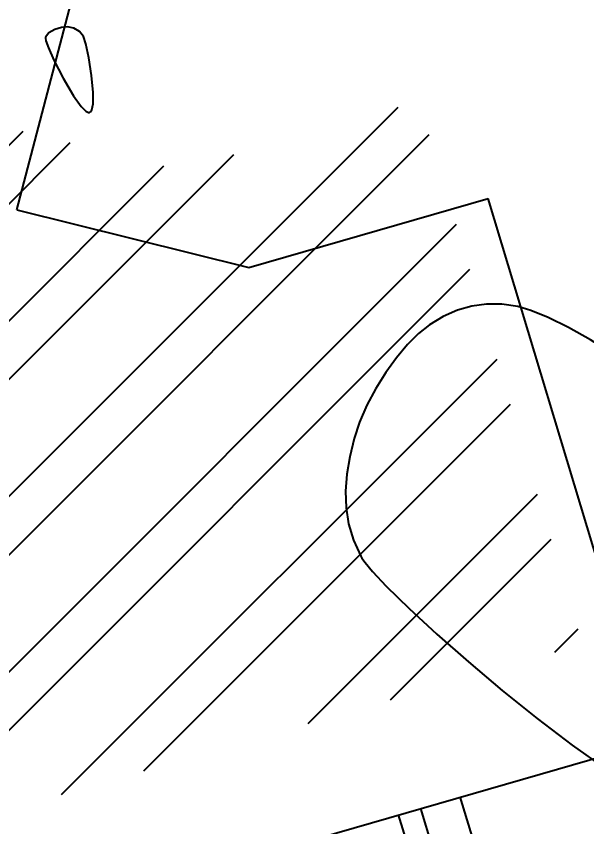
# Model space of a CAD drawing. Header units: millimetres. Extents: x 648844 to 649530, y 1246379 to 1246752.
# Drawn here: x 649201.06 to 649226.93, y 1246534.48 to 1246571.23 of the extents above; entities that cross this region are included whole.
import ezdxf

# ---------------------------------------------------------------- set-up
doc = ezdxf.new("R2010")
doc.units = ezdxf.units.MM
doc.header["$LTSCALE"] = 20
doc.header["$MEASUREMENT"] = 0
doc.layers.get('0').update_dxf_attribs({"linetype": 'CONTINUOUS'})
doc.layers.add('acera', color=8, linetype='CONTINUOUS')
doc.layers.add('CONT-MNR2', color=9, linetype='CONTINUOUS')
doc.styles.add('MINIMO', font='arial.ttf', dxfattribs={"height": 3.6})

# ---------------------------------------------------------------- blocks, each defined once
blk = doc.blocks.new('*U3732')
at = {"layer": 'CONT-MNR2', "elevation": 34, "flags": 128}
blk.add_lwpolyline([(646515.08, 1246822.409), (646515.077, 1246822.371), (646515.102, 1246822.241), (646515.211, 1246821.932), (646515.461, 1246821.367), (646515.881, 1246820.544), (646516.345, 1246819.756), (646516.693, 1246819.27), (646516.914, 1246819.05), (646517.031, 1246818.993), (646517.079, 1246818.996), (646517.12, 1246819.019), (646517.183, 1246819.119), (646517.236, 1246819.383), (646517.241, 1246819.895), (646517.169, 1246820.678), (646517.048, 1246821.47), (646516.915, 1246822.112), (646516.81, 1246822.446), (646516.617, 1246822.668), (646516.369, 1246822.815), (646516.083, 1246822.877), (646515.813, 1246822.85), (646515.503, 1246822.755), (646515.232, 1246822.604)], close=True, dxfattribs=at)
blk = doc.blocks.new('*U3733')
at = {"layer": 'CONT-MNR2', "elevation": 34, "flags": 128}
blk.add_lwpolyline([(646541.081, 1246807.84), (646540.825, 1246808.031), (646539.795, 1246808.695), (646538.794, 1246809.255), (646537.875, 1246809.7), (646537.09, 1246810.017), (646536.492, 1246810.196), (646535.775, 1246810.303), (646535.082, 1246810.31), (646534.409, 1246810.217), (646533.755, 1246810.028), (646533.114, 1246809.743), (646532.484, 1246809.365), (646531.999, 1246808.98), (646531.496, 1246808.477), (646530.992, 1246807.877), (646530.504, 1246807.203), (646530.051, 1246806.477), (646529.649, 1246805.722), (646529.316, 1246804.959), (646529.069, 1246804.211), (646528.872, 1246803.391), (646528.74, 1246802.599), (646528.681, 1246801.831), (646528.706, 1246801.081), (646528.824, 1246800.343), (646529.044, 1246799.612), (646529.377, 1246798.883), (646529.427, 1246798.798), (646529.574, 1246798.591), (646529.904, 1246798.196), (646530.529, 1246797.531), (646531.564, 1246796.515), (646532.826, 1246795.349), (646534.255, 1246794.09), (646535.792, 1246792.794), (646537.378, 1246791.518), (646538.953, 1246790.319), (646540.459, 1246789.253), (646541.835, 1246788.378), (646543.023, 1246787.751), (646543.798, 1246787.465), (646544.257, 1246787.396), (646544.498, 1246787.425), (646544.597, 1246787.465), (646544.694, 1246787.526), (646544.875, 1246787.707), (646545.111, 1246788.114), (646545.366, 1246788.885), (646545.59, 1246790.159), (646545.719, 1246791.705), (646545.758, 1246793.447), (646545.735, 1246794.495)], dxfattribs=at)
at = {"layer": 'CONT-MNR2', "color": 3, "insert": (646545.057, 1246801.476, 34), "char_height": 3.6, "attachment_point": 5, "rotation": 100.596, "style": 'MINIMO'}
blk.add_mtext('{34.00}', dxfattribs=at)

msp = doc.modelspace()

# ---------------------------------------------------------------- hatches: boundary and pattern name
h = msp.add_hatch()
h.set_pattern_fill('ANSI32', color=6, scale=15, style=0)
h.set_pattern_definition([(45, (-529.555, -3373.943), (-3.977475644, 3.977475644), []), (45, (-526.9034, -3373.943), (-3.977475644, 3.977475644), [])])
h.paths.add_polyline_path([(649171.327, 1246573.472), (649160.805, 1246576.08), (649152.677, 1246583.909), (649134.641, 1246565.627), (649160.21, 1246540.921), (649192.576, 1246532.896), (649226.748, 1246542.762), (649219.331, 1246567.384), (649208.487, 1246564.259), (649197.963, 1246566.868), (649200.742, 1246577.48), (649174.313, 1246584.402)])
h.paths.add_polyline_path([(649166.484, 1246552.692), (649195.989, 1246552.692), (649195.989, 1246558.209), (649166.484, 1246558.209)], flags=24)

# ---------------------------------------------------------------- linework, layer by layer
for p, q in [((649211.611, 1246559.834), (649222.454, 1246562.959)), ((649229.872, 1246538.337), (649222.454, 1246562.959)), ((649195.7, 1246528.471), (649229.872, 1246538.337))]:
    msp.add_line(p, q)
at = {"color": 7}
msp.add_line((649221.175, 1246535.846), (649224.978, 1246523.377), dxfattribs=at)
at = {"color": 2}
msp.add_line((649219.388, 1246535.319), (649223.024, 1246523.39), dxfattribs=at)
at = {"color": 93}
msp.add_line((649218.379, 1246535.022), (649221.784, 1246524.041), dxfattribs=at)
at = {"layer": 'acera', "color": 7}
for p, q in [((649201.087, 1246562.443), (649203.866, 1246573.055)), ((649201.088, 1246562.443), (649211.611, 1246559.834))]:
    msp.add_line(p, q, dxfattribs=at)

# ---------------------------------------------------------------- block references
at = {"layer": 'CONT-MNR2'}
for name in ['*U3732', '*U3733']:
    msp.add_blockref(name, (2687.306, -252.134), dxfattribs=at)

doc.saveas('drawing.dxf')
